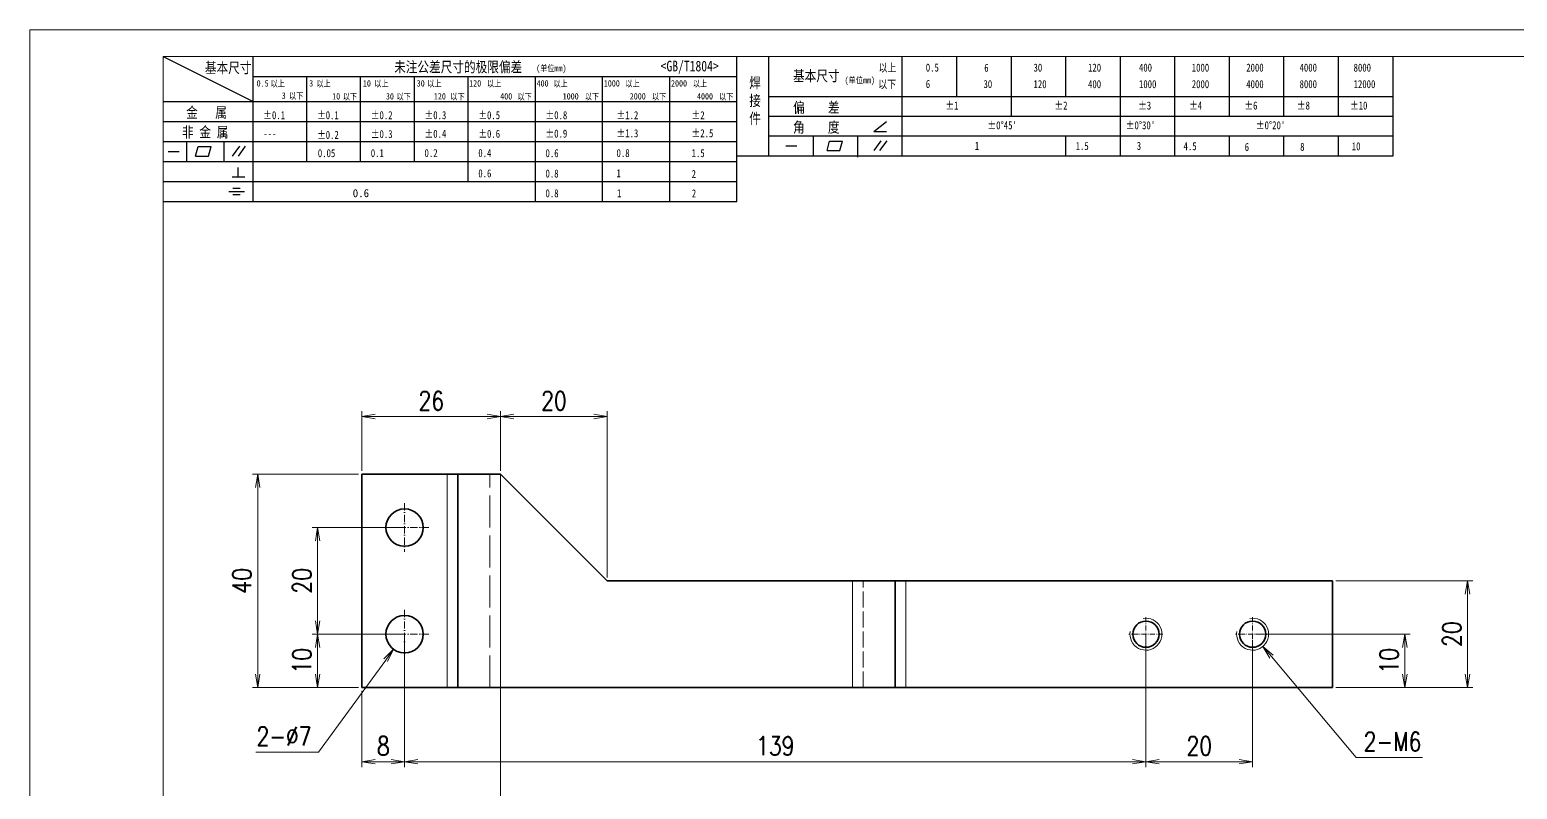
# Model space of a CAD drawing. Header units: millimetres. Extents: x 1333 to 359964, y -52803 to -5704.
# Drawn here: x 176728.8 to 177007.7, y -26247 to -26104.6 of the extents above; entities that cross this region are included whole.
import ezdxf

# ---------------------------------------------------------------- set-up
doc = ezdxf.new("R2010")
doc.units = ezdxf.units.MM
doc.header["$LTSCALE"] = 0.5
for name, pattern in [('AM_ISO02W050x2', [3.75, 3, -0.75]), ('AM_ISO08W050x2', [9, 6, -0.75, 1.5, -0.75]), ('DASHDOT', [18.5, 12, -3, 0.5, -3]), ('DASHED', [15, 12, -3])]:
    doc.linetypes.add(name, pattern=pattern)
for name, color, linetype, lineweight in [('中心线', 2, 'AM_ISO08W050x2', 18), ('图框', 7, 'Continuous', 18), ('标注线', 3, 'Continuous', 18), ('粗实线', 7, 'Continuous', 35), ('细实线', 3, 'Continuous', 18), ('虚线', 1, 'AM_ISO02W050x2', 18)]:
    doc.layers.add(name, color=color, linetype=linetype, lineweight=lineweight)
doc.layers.add('图\\M+19E79\\M+195B6\\M+18E9A', color=7, linetype='Continuous')
doc.layers.add('打印-禁用', color=7, linetype='Continuous', lineweight=15, plot=False)
doc.styles.add('DIM', font='romans.shx', dxfattribs={"width": 0.8, "bigfont": 'bigfont.shx'})
doc.styles.add('国标', font='simfang.ttf', dxfattribs={"width": 0.8})
doc.dimstyles.new('DEH 1-1$0', dxfattribs={"dimtxt": 3.5, "dimasz": 2.5, "dimexe": 1, "dimexo": 0.625, "dimgap": 1.2, "dimtad": 1, "dimzin": 9, "dimdsep": 46, "dimtxsty": 'DIM', "dimblk": 'OPEN', "dimcen": 0, "dimclrd": 8, "dimclre": 8, "dimclrt": 2, "dimazin": 2, "dimtfac": 0.5, "dimtmove": 0, "dimatfit": 3, "dimldrblk": 'OPEN', "dimfxl": 0, "dimtolj": 2, "dimlwd": 18, "dimlwe": 18, "dimarcsym": 0})
doc.dimstyles.new('DEH 1-1$3', dxfattribs={"dimtxt": 3.5, "dimasz": 2.5, "dimexe": 1, "dimexo": 0.625, "dimgap": 1.2, "dimtad": 1, "dimtoh": 1, "dimdsep": 46, "dimtxsty": 'DIM', "dimblk": 'OPEN', "dimcen": 0, "dimclrd": 8, "dimclre": 8, "dimclrt": 2, "dimazin": 2, "dimtfac": 0.5, "dimtofl": 0, "dimtmove": 0, "dimatfit": 3, "dimldrblk": 'OPEN', "dimfxl": 0, "dimtolj": 2, "dimlwd": 18, "dimlwe": 18, "dimarcsym": 0})

# ---------------------------------------------------------------- blocks, each defined once
blk = doc.blocks.new('GZDEH零件A3图框V01版')
at = {"layer": '图\\M+19E79\\M+195B6\\M+18E9A', "color": 9}
for p, q in [((2882.49, -1554.46), (2899.37, -1562.92)), ((2899.37, -1581.67), (2899.37, -1554.46)), ((2990.09, -1581.67), (2990.09, -1554.46)), ((2996.09, -1573.08), (2996.09, -1554.46)), ((3021.09, -1561.98), (3021.09, -1554.46)), ((3031.31, -1561.98), (3031.31, -1554.46)), ((3041.53, -1561.98), (3041.53, -1554.46)), ((3051.75, -1561.98), (3051.75, -1554.46)), ((3061.98, -1561.98), (3061.98, -1554.46)), ((3072.2, -1561.98), (3072.2, -1554.46)), ((3082.42, -1561.98), (3082.42, -1554.46)), ((3092.64, -1561.98), (3092.64, -1554.46)), ((3102.86, -1561.98), (3102.86, -1554.46)), ((3113.09, -1573.08), (3113.09, -1554.46)), ((2899.37, -1558.24), (2990.09, -1558.24)), ((2909.45, -1574.17), (2909.45, -1558.24)), ((2919.53, -1574.17), (2919.53, -1558.24)), ((2929.61, -1574.17), (2929.61, -1558.24)), ((2939.69, -1577.92), (2939.69, -1558.24)), ((2952.29, -1581.67), (2952.29, -1558.24)), ((2964.89, -1581.67), (2964.89, -1558.24)), ((2977.49, -1581.67), (2977.49, -1558.24)), ((2882.49, -1562.92), (2990.09, -1562.92)), ((2996.09, -1561.98), (3113.09, -1561.98)), ((3021.09, -1573.08), (3021.09, -1561.98)), ((3041.53, -1565.68), (3041.53, -1561.98)), ((3061.98, -1573.08), (3061.98, -1561.98)), ((3072.2, -1573.08), (3072.2, -1561.98)), ((3082.42, -1565.68), (3082.42, -1561.98)), ((3092.64, -1565.68), (3092.64, -1561.98)), ((3102.86, -1565.68), (3102.86, -1561.98)), ((2882.49, -1566.67), (2990.09, -1566.67)), ((2996.09, -1565.68), (3113.09, -1565.68)), ((3015.75, -1568.51), (3018.15, -1566.66)), ((2996.09, -1569.38), (3113.09, -1569.38)), ((3004.42, -1573.08), (3004.42, -1569.38)), ((3012.75, -1573.08), (3012.75, -1569.38)), ((3015.75, -1568.51), (3018.15, -1568.51)), ((3051.75, -1573.08), (3051.75, -1569.38)), ((3082.42, -1573.08), (3082.42, -1569.48)), ((3092.64, -1573.08), (3092.64, -1569.38)), ((3102.86, -1573.08), (3102.86, -1569.38)), ((2882.49, -1570.42), (2990.09, -1570.42)), ((2883.43, -1572.27), (2885.49, -1572.27)), ((2886.92, -1574.12), (2886.92, -1570.42)), ((2888.59, -1573.16), (2889.07, -1571.37)), ((2889.07, -1571.37), (2891.48, -1571.37)), ((2891, -1573.16), (2891.48, -1571.37)), ((2893.91, -1574.12), (2893.91, -1570.42)), ((2895.52, -1573.16), (2896.85, -1571.3)), ((2896.6, -1573.16), (2897.94, -1571.3)), ((2999.26, -1571.23), (3001.32, -1571.23)), ((3006.97, -1572.12), (3007.45, -1570.33)), ((3006.97, -1572.12), (3009.39, -1572.12)), ((3007.45, -1570.33), (3009.86, -1570.33)), ((3009.39, -1572.12), (3009.86, -1570.33)), ((3015.81, -1572.12), (3017.15, -1570.26)), ((3016.89, -1572.12), (3018.23, -1570.26)), ((2882.49, -1574.17), (2990.09, -1574.17)), ((2888.59, -1573.16), (2891, -1573.16)), ((2896.58, -1577.05), (2896.58, -1575.28)), ((2990.09, -1573.08), (3113.09, -1573.08)), ((3012.75, -1573.33), (3012.75, -1573.08)), ((2882.49, -1577.92), (2990.09, -1577.92)), ((2895.42, -1577.05), (2897.81, -1577.05)), ((2894.79, -1579.77), (2897.77, -1579.77)), ((2895.57, -1579.17), (2896.92, -1579.17)), ((2895.57, -1580.37), (2896.93, -1580.37)), ((2882.49, -1581.67), (2990.09, -1581.67))]:
    blk.add_line(p, q, dxfattribs=at)
at = {"layer": '图框', "linetype": 'Continuous'}
for p, q in [((2882.49, -1554.46), (2882.49, -1832.96)), ((3272.49, -1554.46), (2882.49, -1554.46))]:
    blk.add_line(p, q, dxfattribs=at)
at = {"layer": '打印-禁用', "linetype": 'Continuous'}
for p, q in [((2857.49, -1549.46), (2857.49, -1846.46)), ((3277.49, -1549.46), (2857.49, -1549.46))]:
    blk.add_line(p, q, dxfattribs=at)
at = {"layer": '图\\M+19E79\\M+195B6\\M+18E9A', "color": 9, "style": '国标', "width": 0.8}
for s, height, p in [('基本尺寸', 2, (2890.33, -1557.58)), ('未注公差尺寸的极限偏差', 2, (2925.81, -1557.44)), ('<GB/T1804>', 2, (2975.78, -1557.27)), ('以上', 1.5, (3016.64, -1557.33)), ('0.5', 1.5, (3025.49, -1557.3)), ('6', 1.5, (3036.45, -1557.34)), ('30', 1.5, (3045.69, -1557.31)), ('120', 1.5, (3055.91, -1557.31)), ('400', 1.5, (3065.46, -1557.31)), ('1000', 1.5, (3075.36, -1557.31)), ('2000', 1.5, (3085.57, -1557.31)), ('4000', 1.5, (3095.57, -1557.31)), ('8000', 1.5, (3105.7, -1557.31)), ('30', 1.2, (2930.04, -1560.11)), ('基本尺寸', 2, (3000.6, -1559.1)), ('以下', 1.5, (3016.58, -1560.43)), ('6', 1.5, (3025.49, -1560.38)), ('30', 1.5, (3036.31, -1560.39)), ('120', 1.5, (3045.69, -1560.41)), ('400', 1.5, (3055.91, -1560.41)), ('1000', 1.5, (3065.46, -1560.41)), ('2000', 1.5, (3075.36, -1560.41)), ('4000', 1.5, (3085.57, -1560.41)), ('8000', 1.5, (3095.57, -1560.41)), ('12000', 1.5, (3105.7, -1560.41)), ('金   属', 2, (2886.82, -1565.98)), ('±0.1', 1.5, (2901.27, -1566.23)), ('±0.1', 1.5, (2911.35, -1566.23)), ('±0.2', 1.5, (2921.43, -1566.23)), ('±0.3', 1.5, (2931.51, -1566.23)), ('±0.5', 1.5, (2941.59, -1566.23)), ('±0.8', 1.5, (2954.19, -1566.23)), ('±1.2', 1.5, (2967.51, -1566.23)), ('±2', 1.5, (2981.58, -1566.23)), ('偏    差', 2, (3000.6, -1565.04)), ('±1', 1.5, (3029.16, -1564.42)), ('±2', 1.5, (3049.61, -1564.42)), ('±3', 1.5, (3065.3, -1564.42)), ('±4', 1.5, (3074.85, -1564.42)), ('±6', 1.5, (3085.22, -1564.42)), ('±8', 1.5, (3095.06, -1564.42)), ('±10', 1.5, (3105.02, -1564.42)), ('非 金 属', 2, (2886.02, -1569.65)), ('角    度', 2, (3000.6, -1568.74)), ("±0%%D45'", 1.5, (3037.06, -1568.12)), ("±0%%D30'", 1.5, (3062.98, -1568.12)), ("±0%%D20'", 1.5, (3087.38, -1568.12)), ('---', 1.5, (2901.27, -1569.65)), ('±0.2', 1.5, (2911.35, -1569.92)), ('±0.3', 1.5, (2921.43, -1569.77)), ('±0.4', 1.5, (2931.51, -1569.71)), ('±0.6', 1.5, (2941.59, -1569.71)), ('±0.9', 1.5, (2954.19, -1569.68)), ('±1.3', 1.5, (2967.51, -1569.62)), ('±2.5', 1.5, (2981.58, -1569.61)), ('0.1', 1.5, (2921.43, -1573.34)), ('0.2', 1.5, (2931.51, -1573.33)), ('0.4', 1.5, (2941.59, -1573.33)), ('0.6', 1.5, (2954.19, -1573.35)), ('0.8', 1.5, (2967.51, -1573.33)), ('1.5', 1.5, (2981.58, -1573.34)), ('1', 1.5, (3034.69, -1571.98)), ('1.5', 1.5, (3053.59, -1572.01)), ('3', 1.5, (3065.05, -1571.98)), ('4.5', 1.5, (3073.82, -1572.05)), ('6', 1.5, (3085.28, -1572.19)), ('8', 1.5, (3095.68, -1572.15)), ('10', 1.5, (3105.36, -1572.06)), ('0.6', 1.5, (2941.59, -1577.14)), ('0.8', 1.5, (2954.19, -1577.17)), ('1', 1.5, (2967.51, -1577.12)), ('2', 1.5, (2981.58, -1577.26)), ('0.8', 1.5, (2954.19, -1580.87)), ('1', 1.5, (2967.59, -1580.86)), ('2', 1.5, (2981.62, -1580.89))]:
    blk.add_text(s, height=height, dxfattribs=at).set_placement(p)
at = {"layer": '图\\M+19E79\\M+195B6\\M+18E9A', "color": 9, "lineweight": 15, "style": '国标', "width": 0.8}
for s, p in [('(单位mm)', (2952.44, -1557.27)), ('0.5', (2900.03, -1560.11)), ('以上', (2902.64, -1560.16)), ('3', (2909.88, -1560.11)), ('以上', (2911.25, -1560.16)), ('10', (2919.96, -1560.11)), ('以上', (2922.09, -1560.16)), ('以上', (2932.02, -1560.16)), ('120', (2939.88, -1560.11)), ('以上', (2943.21, -1560.16)), ('400', (2952.52, -1560.11)), ('以上', (2955.68, -1560.16)), ('1000', (2965.12, -1560.11)), ('以上', (2969.16, -1560.16)), ('2000', (2977.72, -1560.11)), ('以上', (2981.8, -1560.16)), ('(单位mm)', (3010.27, -1559.51)), ('3', (2904.73, -1562.41)), ('以下', (2906.1, -1562.46)), ('10', (2914.19, -1562.54)), ('以下', (2916.18, -1562.59)), ('30', (2924.27, -1562.54)), ('以下', (2926.26, -1562.59)), ('120', (2933.26, -1562.54)), ('以下', (2936.34, -1562.59)), ('400', (2945.7, -1562.54)), ('以下', (2948.94, -1562.59)), ('1000', (2957.41, -1562.54)), ('以下', (2961.54, -1562.59)), ('2000', (2969.99, -1562.54)), ('以下', (2974.14, -1562.59)), ('4000', (2982.59, -1562.54)), ('以下', (2986.74, -1562.59))]:
    blk.add_text(s, height=1.2, dxfattribs=at).set_placement(p)
at = {"layer": '图\\M+19E79\\M+195B6\\M+18E9A', "color": 9, "lineweight": 13, "style": '国标'}
blk.add_text('0.6', height=1.5, dxfattribs=at).set_placement((2918.05, -1580.85))
at = {"layer": '图\\M+19E79\\M+195B6\\M+18E9A', "color": 9, "style": '国标'}
for s, insert, char_height, width, attachment_point in [('焊\\P接\\P件', (2992.39, -1558.41), 2, 3.1877, 1), ('0.05', (2911.51, -1573.37), 1.5, 5.1982, 7)]:
    blk.add_mtext(s, dxfattribs=dict(at, insert=insert, char_height=char_height, width=width, attachment_point=attachment_point))
blk = doc.blocks.new('DEH A3')
at = {"layer": '图框'}
blk.add_blockref('GZDEH零件A3图框V01版', (-2857.49, 1846.46), dxfattribs=at)
blk = doc.blocks.new('_Open')
at = {"color": 0, "linetype": 'ByBlock', "lineweight": -2}
for p, q in [((-1, 0.17), (0, 0)), ((-1, -0.17), (0, 0)), ((0, 0), (-1, 0))]:
    blk.add_line(p, q, dxfattribs=at)
blk = doc.blocks.new('*D245')
at = {"layer": 'Defpoints', "color": 0, "transparency": 16777216}
for p in [(176799.1, -26197.89), (176782.8, -26217.89), (176799.1, -26217.89)]:
    blk.add_point(p, dxfattribs=at)
at = {"layer": '标注线', "color": 8, "lineweight": 18, "transparency": 16777216}
for p, q in [((176798.48, -26197.89), (176781.8, -26197.89)), ((176782.8, -26200.39), (176782.8, -26215.39)), ((176798.48, -26217.89), (176781.8, -26217.89))]:
    blk.add_line(p, q, dxfattribs=at)
at = {"layer": '标注线', "color": 8, "lineweight": 18, "transparency": 16777216, "xscale": 2.5, "yscale": 2.5, "zscale": 2.5}
for p, rotation in [((176782.8, -26197.89), 90), ((176782.8, -26217.89), 270)]:
    blk.add_blockref('_Open', p, dxfattribs=dict(at, rotation=rotation))
at = {"layer": '标注线', "color": 2, "transparency": 16777216, "insert": (176779.85, -26207.89), "char_height": 3.5, "attachment_point": 5, "rotation": 90, "style": 'DIM'}
blk.add_mtext('\\A2;20', dxfattribs=at)
blk = doc.blocks.new('*D246')
at = {"layer": 'Defpoints', "color": 0, "transparency": 16777216}
for p in [(176798.48, -26217.89), (176782.8, -26227.89), (176791.1, -26227.89)]:
    blk.add_point(p, dxfattribs=at)
at = {"layer": '标注线', "color": 8, "lineweight": 18, "transparency": 16777216}
for p, q in [((176797.85, -26217.89), (176781.8, -26217.89)), ((176782.8, -26220.39), (176782.8, -26225.39)), ((176790.48, -26227.89), (176781.8, -26227.89))]:
    blk.add_line(p, q, dxfattribs=at)
at = {"layer": '标注线', "color": 8, "lineweight": 18, "transparency": 16777216, "xscale": 2.5, "yscale": 2.5, "zscale": 2.5}
for p, rotation in [((176782.8, -26217.89), 90), ((176782.8, -26227.89), 270)]:
    blk.add_blockref('_Open', p, dxfattribs=dict(at, rotation=rotation))
at = {"layer": '标注线', "color": 2, "transparency": 16777216, "insert": (176779.85, -26222.89), "char_height": 3.5, "attachment_point": 5, "rotation": 90, "style": 'DIM'}
blk.add_mtext('\\A2;10', dxfattribs=at)
blk = doc.blocks.new('*D247')
at = {"layer": 'Defpoints', "color": 0, "transparency": 16777216}
for p in [(176791.1, -26187.89), (176771.56, -26227.89), (176791.1, -26227.89)]:
    blk.add_point(p, dxfattribs=at)
at = {"layer": '标注线', "color": 8, "lineweight": 18, "transparency": 16777216}
for p, q in [((176790.48, -26187.89), (176770.56, -26187.89)), ((176771.56, -26190.39), (176771.56, -26225.39)), ((176790.48, -26227.89), (176770.56, -26227.89))]:
    blk.add_line(p, q, dxfattribs=at)
at = {"layer": '标注线', "color": 8, "lineweight": 18, "transparency": 16777216, "xscale": 2.5, "yscale": 2.5, "zscale": 2.5}
for p, rotation in [((176771.56, -26187.89), 90), ((176771.56, -26227.89), 270)]:
    blk.add_blockref('_Open', p, dxfattribs=dict(at, rotation=rotation))
at = {"layer": '标注线', "color": 2, "transparency": 16777216, "insert": (176768.61, -26207.89), "char_height": 3.5, "attachment_point": 5, "rotation": 90, "style": 'DIM'}
blk.add_mtext('\\A2;40', dxfattribs=at)
blk = doc.blocks.new('*D248')
at = {"layer": 'Defpoints', "color": 0, "transparency": 16777216}
for p in [(176799.1, -26217.89), (176791.1, -26227.89), (176791.1, -26241.8)]:
    blk.add_point(p, dxfattribs=at)
at = {"layer": '标注线', "color": 8, "lineweight": 18, "transparency": 16777216}
for p, q in [((176799.1, -26218.52), (176799.1, -26242.8)), ((176791.1, -26228.52), (176791.1, -26242.8)), ((176796.6, -26241.8), (176793.6, -26241.8))]:
    blk.add_line(p, q, dxfattribs=at)
at = {"layer": '标注线', "color": 8, "lineweight": 18, "transparency": 16777216, "xscale": 2.5, "yscale": 2.5, "zscale": 2.5, "rotation": 180}
blk.add_blockref('_Open', (176791.1, -26241.8), dxfattribs=at)
at = {"layer": '标注线', "color": 8, "lineweight": 18, "transparency": 16777216, "xscale": 2.5, "yscale": 2.5, "zscale": 2.5}
blk.add_blockref('_Open', (176799.1, -26241.8), dxfattribs=at)
at = {"layer": '标注线', "color": 2, "transparency": 16777216, "insert": (176795.1, -26238.85), "char_height": 3.5, "attachment_point": 5, "style": 'DIM'}
blk.add_mtext('\\A2;8', dxfattribs=at)
blk = doc.blocks.new('*D249')
at = {"layer": 'Defpoints', "color": 0, "transparency": 16777216}
for p in [(176799.1, -26217.89), (176938.1, -26217.89), (176799.1, -26241.8)]:
    blk.add_point(p, dxfattribs=at)
at = {"layer": '标注线', "color": 8, "lineweight": 18, "transparency": 16777216}
for p, q in [((176799.1, -26218.52), (176799.1, -26242.8)), ((176938.1, -26218.52), (176938.1, -26242.8)), ((176935.6, -26241.8), (176801.6, -26241.8))]:
    blk.add_line(p, q, dxfattribs=at)
at = {"layer": '标注线', "color": 8, "lineweight": 18, "transparency": 16777216, "xscale": 2.5, "yscale": 2.5, "zscale": 2.5, "rotation": 180}
blk.add_blockref('_Open', (176799.1, -26241.8), dxfattribs=at)
at = {"layer": '标注线', "color": 8, "lineweight": 18, "transparency": 16777216, "xscale": 2.5, "yscale": 2.5, "zscale": 2.5}
blk.add_blockref('_Open', (176938.1, -26241.8), dxfattribs=at)
at = {"layer": '标注线', "color": 2, "transparency": 16777216, "insert": (176868.6, -26238.85), "char_height": 3.5, "attachment_point": 5, "style": 'DIM'}
blk.add_mtext('\\A2;139', dxfattribs=at)
blk = doc.blocks.new('*D250')
at = {"layer": 'Defpoints', "color": 0, "transparency": 16777216}
for p in [(176938.1, -26218.52), (176958.1, -26218.52), (176958.1, -26241.8)]:
    blk.add_point(p, dxfattribs=at)
at = {"layer": '标注线', "color": 8, "lineweight": 18, "transparency": 16777216}
for p, q in [((176938.1, -26219.14), (176938.1, -26242.8)), ((176958.1, -26219.14), (176958.1, -26242.8)), ((176940.6, -26241.8), (176955.6, -26241.8))]:
    blk.add_line(p, q, dxfattribs=at)
at = {"layer": '标注线', "color": 8, "lineweight": 18, "transparency": 16777216, "xscale": 2.5, "yscale": 2.5, "zscale": 2.5, "rotation": 180}
blk.add_blockref('_Open', (176938.1, -26241.8), dxfattribs=at)
at = {"layer": '标注线', "color": 8, "lineweight": 18, "transparency": 16777216, "xscale": 2.5, "yscale": 2.5, "zscale": 2.5}
blk.add_blockref('_Open', (176958.1, -26241.8), dxfattribs=at)
at = {"layer": '标注线', "color": 2, "transparency": 16777216, "insert": (176948.1, -26238.85), "char_height": 3.5, "attachment_point": 5, "style": 'DIM'}
blk.add_mtext('\\A2;20', dxfattribs=at)
blk = doc.blocks.new('*D251')
at = {"layer": 'Defpoints', "color": 0, "transparency": 16777216}
for p in [(176958.1, -26217.89), (176973.1, -26227.89), (176986.63, -26227.89)]:
    blk.add_point(p, dxfattribs=at)
at = {"layer": '标注线', "color": 8, "lineweight": 18, "transparency": 16777216}
for p, q in [((176958.73, -26217.89), (176987.63, -26217.89)), ((176986.63, -26220.39), (176986.63, -26225.39)), ((176973.73, -26227.89), (176987.63, -26227.89))]:
    blk.add_line(p, q, dxfattribs=at)
at = {"layer": '标注线', "color": 8, "lineweight": 18, "transparency": 16777216, "xscale": 2.5, "yscale": 2.5, "zscale": 2.5}
for p, rotation in [((176986.63, -26217.89), 90), ((176986.63, -26227.89), 270)]:
    blk.add_blockref('_Open', p, dxfattribs=dict(at, rotation=rotation))
at = {"layer": '标注线', "color": 2, "transparency": 16777216, "insert": (176983.68, -26222.89), "char_height": 3.5, "attachment_point": 5, "rotation": 90, "style": 'DIM'}
blk.add_mtext('\\A2;10', dxfattribs=at)
blk = doc.blocks.new('*D252')
at = {"layer": 'Defpoints', "color": 0, "transparency": 16777216}
for p in [(176973.1, -26207.89), (176973.73, -26227.89), (176998.4, -26227.89)]:
    blk.add_point(p, dxfattribs=at)
at = {"layer": '标注线', "color": 8, "lineweight": 18, "transparency": 16777216}
for p, q in [((176973.73, -26207.89), (176999.4, -26207.89)), ((176998.4, -26210.39), (176998.4, -26225.39)), ((176974.35, -26227.89), (176999.4, -26227.89))]:
    blk.add_line(p, q, dxfattribs=at)
at = {"layer": '标注线', "color": 8, "lineweight": 18, "transparency": 16777216, "xscale": 2.5, "yscale": 2.5, "zscale": 2.5}
for p, rotation in [((176998.4, -26207.89), 90), ((176998.4, -26227.89), 270)]:
    blk.add_blockref('_Open', p, dxfattribs=dict(at, rotation=rotation))
at = {"layer": '标注线', "color": 2, "transparency": 16777216, "insert": (176995.45, -26217.89), "char_height": 3.5, "attachment_point": 5, "rotation": 90, "style": 'DIM'}
blk.add_mtext('\\A2;20', dxfattribs=at)
blk = doc.blocks.new('*D253')
at = {"layer": 'Defpoints', "color": 0, "transparency": 16777216}
for p in [(176817.1, -26177.08), (176791.1, -26187.89), (176817.1, -26187.89)]:
    blk.add_point(p, dxfattribs=at)
at = {"layer": '标注线', "color": 8, "lineweight": 18, "transparency": 16777216}
for p, q in [((176791.1, -26187.27), (176791.1, -26176.08)), ((176817.1, -26187.27), (176817.1, -26176.08)), ((176793.6, -26177.08), (176814.6, -26177.08))]:
    blk.add_line(p, q, dxfattribs=at)
at = {"layer": '标注线', "color": 8, "lineweight": 18, "transparency": 16777216, "xscale": 2.5, "yscale": 2.5, "zscale": 2.5, "rotation": 180}
blk.add_blockref('_Open', (176791.1, -26177.08), dxfattribs=at)
at = {"layer": '标注线', "color": 8, "lineweight": 18, "transparency": 16777216, "xscale": 2.5, "yscale": 2.5, "zscale": 2.5}
blk.add_blockref('_Open', (176817.1, -26177.08), dxfattribs=at)
at = {"layer": '标注线', "color": 2, "transparency": 16777216, "insert": (176804.1, -26174.13), "char_height": 3.5, "attachment_point": 5, "style": 'DIM'}
blk.add_mtext('\\A2;26', dxfattribs=at)
blk = doc.blocks.new('*D254')
at = {"layer": 'Defpoints', "color": 0, "transparency": 16777216}
for p in [(176837.1, -26177.08), (176817.1, -26187.89), (176837.1, -26207.89)]:
    blk.add_point(p, dxfattribs=at)
at = {"layer": '标注线', "color": 8, "lineweight": 18, "transparency": 16777216}
for p, q in [((176817.1, -26187.27), (176817.1, -26176.08)), ((176837.1, -26207.27), (176837.1, -26176.08)), ((176819.6, -26177.08), (176834.6, -26177.08))]:
    blk.add_line(p, q, dxfattribs=at)
at = {"layer": '标注线', "color": 8, "lineweight": 18, "transparency": 16777216, "xscale": 2.5, "yscale": 2.5, "zscale": 2.5, "rotation": 180}
blk.add_blockref('_Open', (176817.1, -26177.08), dxfattribs=at)
at = {"layer": '标注线', "color": 8, "lineweight": 18, "transparency": 16777216, "xscale": 2.5, "yscale": 2.5, "zscale": 2.5}
blk.add_blockref('_Open', (176837.1, -26177.08), dxfattribs=at)
at = {"layer": '标注线', "color": 2, "transparency": 16777216, "insert": (176827.1, -26174.13), "char_height": 3.5, "attachment_point": 5, "style": 'DIM'}
blk.add_mtext('\\A2;20', dxfattribs=at)
blk = doc.blocks.new('*D255')
at = {"layer": 'Defpoints', "color": 0, "transparency": 16777216}
for p in [(176956.17, -26215.6), (176960.03, -26220.19)]:
    blk.add_point(p, dxfattribs=at)
at = {"layer": '标注线', "color": 8, "lineweight": 18, "transparency": 16777216}
for p, q in [((176977.53, -26240.99), (176961.64, -26222.1)), ((176989.93, -26240.99), (176977.53, -26240.99))]:
    blk.add_line(p, q, dxfattribs=at)
at = {"layer": '标注线', "color": 8, "lineweight": 18, "transparency": 16777216, "xscale": 2.5, "yscale": 2.5, "zscale": 2.5, "rotation": 130.0747894876789}
blk.add_blockref('_Open', (176960.03, -26220.19), dxfattribs=at)
at = {"layer": '标注线', "color": 2, "transparency": 16777216, "insert": (176984.33, -26238.04), "char_height": 3.5, "attachment_point": 5, "style": 'DIM'}
blk.add_mtext('\\A2;2-M6', dxfattribs=at)
blk = doc.blocks.new('*D256')
at = {"layer": 'Defpoints', "color": 0, "transparency": 16777216}
for p in [(176801.16, -26215.07), (176797.04, -26220.72)]:
    blk.add_point(p, dxfattribs=at)
at = {"layer": '标注线', "color": 8, "lineweight": 18, "transparency": 16777216}
for p, q in [((176782.96, -26239.99), (176795.56, -26222.74)), ((176771.23, -26239.99), (176782.96, -26239.99))]:
    blk.add_line(p, q, dxfattribs=at)
at = {"layer": '标注线', "color": 8, "lineweight": 18, "transparency": 16777216, "xscale": 2.5, "yscale": 2.5, "zscale": 2.5, "rotation": 53.85498710595255}
blk.add_blockref('_Open', (176797.04, -26220.72), dxfattribs=at)
at = {"layer": '标注线', "color": 2, "transparency": 16777216, "insert": (176776.49, -26237.04), "char_height": 3.5, "attachment_point": 5, "style": 'DIM'}
blk.add_mtext('\\A2;2-%%c7', dxfattribs=at)

msp = doc.modelspace()

# ---------------------------------------------------------------- linework, layer by layer
at = {"color": 7, "lineweight": 13}
for p, q in [((176807.1, -26227.894), (176807.1, -26187.894)), ((176817.1, -26187.894), (176817.1, -26227.894))]:
    msp.add_line(p, q, dxfattribs=at)
at = {"color": 7, "lineweight": 13, "ltscale": 0.5}
for p, q in [((176883.1, -26227.894), (176883.1, -26207.894)), ((176893.1, -26227.894), (176893.1, -26207.894))]:
    msp.add_line(p, q, dxfattribs=at)
at = {"layer": '中心线', "linetype": 'DASHDOT', "lineweight": 13, "ltscale": 0.227499}
for p, q in [((176799.1, -26193.345), (176799.1, -26202.444)), ((176803.65, -26197.894), (176794.55, -26197.894)), ((176799.1, -26213.345), (176799.1, -26222.444)), ((176803.65, -26217.894), (176794.55, -26217.894))]:
    msp.add_line(p, q, dxfattribs=at)
at = {"layer": '中心线', "linetype": 'DASHDOT', "lineweight": 13, "ltscale": 0.159802}
for p, q in [((176938.1, -26214.698), (176938.1, -26221.091)), ((176958.1, -26214.698), (176958.1, -26221.091)), ((176941.296, -26217.894), (176934.904, -26217.894)), ((176961.296, -26217.894), (176954.904, -26217.894))]:
    msp.add_line(p, q, dxfattribs=at)
at = {"layer": '标注线'}
msp.add_line((176817.1, -26227.894), (176817.1, -26326.67), dxfattribs=at)
at = {"layer": '粗实线', "lineweight": 35, "ltscale": 0.4}
for p, q in [((176807.1, -26187.894), (176791.1, -26187.894)), ((176807.1, -26227.894), (176791.1, -26227.894))]:
    msp.add_line(p, q, dxfattribs=at)
at = {"layer": '粗实线', "lineweight": 35}
for p, q in [((176791.1, -26227.894), (176791.1, -26187.894)), ((176809.1, -26227.894), (176809.1, -26187.894)), ((176837.1, -26207.894), (176817.1, -26187.894)), ((176837.1, -26207.894), (176883.1, -26207.894)), ((176973.1, -26207.894), (176893.1, -26207.894)), ((176883.1, -26227.894), (176817.1, -26227.894)), ((176973.1, -26227.894), (176893.1, -26227.894))]:
    msp.add_line(p, q, dxfattribs=at)
at = {"layer": '粗实线', "lineweight": 35, "ltscale": 0.05}
for p, q in [((176809.1, -26187.894), (176807.1, -26187.894)), ((176891.1, -26207.894), (176893.1, -26207.894)), ((176809.1, -26227.894), (176807.1, -26227.894)), ((176893.1, -26227.894), (176891.1, -26227.894))]:
    msp.add_line(p, q, dxfattribs=at)
at = {"layer": '粗实线', "lineweight": 35, "ltscale": 0.2}
for p, q in [((176817.1, -26187.894), (176809.1, -26187.894)), ((176883.1, -26207.894), (176891.1, -26207.894)), ((176817.1, -26227.894), (176809.1, -26227.894)), ((176891.1, -26227.894), (176883.1, -26227.894))]:
    msp.add_line(p, q, dxfattribs=at)
at = {"layer": '粗实线', "lineweight": 35, "ltscale": 0.5}
for p, q in [((176891.1, -26227.894), (176891.1, -26207.894)), ((176973.1, -26227.894), (176973.1, -26207.894))]:
    msp.add_line(p, q, dxfattribs=at)
at = {"layer": '粗实线', "lineweight": 35}
for centre, radius in [((176799.1, -26197.894), 3.5), ((176799.1, -26217.894), 3.5), ((176938.1, -26217.894), 2.458), ((176958.1, -26217.894), 2.458)]:
    msp.add_circle(centre, radius, dxfattribs=at)
at = {"layer": '细实线', "lineweight": 13}
for centre in [(176938.1, -26217.894), (176958.1, -26217.894)]:
    msp.add_arc(centre, 3, 169.99999, 100.00001, dxfattribs=at)
at = {"layer": '虚线', "linetype": 'DASHED', "lineweight": 13}
for p, q in [((176807.1, -26227.894), (176807.1, -26187.894)), ((176815.1, -26227.894), (176815.1, -26187.894)), ((176817.1, -26187.894), (176817.1, -26227.894))]:
    msp.add_line(p, q, dxfattribs=at)
at = {"layer": '虚线', "linetype": 'DASHED', "lineweight": 13, "ltscale": 0.5}
for p, q in [((176883.1, -26227.894), (176883.1, -26207.894)), ((176885.1, -26227.894), (176885.1, -26207.894)), ((176893.1, -26207.894), (176893.1, -26227.894))]:
    msp.add_line(p, q, dxfattribs=at)

# ---------------------------------------------------------------- block references
at = {"layer": '图框'}
msp.add_blockref('DEH A3', (176728.823, -26401.55), dxfattribs=at)

# ---------------------------------------------------------------- dimensions: what is measured, and where the dimension line sits
at = {"layer": '标注线'}
for base, p1, p2, picture, middle in [((176817.1, -26177.076), (176791.1, -26187.894), (176817.1, -26187.894), '*D253', (176804.1, -26174.126)), ((176837.1, -26177.076), (176817.1, -26187.894), (176837.1, -26207.894), '*D254', (176827.1, -26174.126)), ((176791.1, -26241.805), (176799.1, -26217.894), (176791.1, -26227.894), '*D248', (176795.1, -26238.855)), ((176799.1, -26241.805), (176938.1, -26217.894), (176799.1, -26217.894), '*D249', (176868.6, -26238.855)), ((176958.1, -26241.805), (176938.1, -26218.519), (176958.1, -26218.519), '*D250', (176948.1, -26238.855))]:
    dim = msp.add_linear_dim(base=base, p1=p1, p2=p2, dimstyle='DEH 1-1$0', dxfattribs=at)
    dim.commit()
    dim.dimension.update_dxf_attribs({"geometry": picture, "text_midpoint": middle})
for base, p1, p2, picture, middle in [((176771.563, -26227.894), (176791.1, -26187.894), (176791.1, -26227.894), '*D247', (176768.613, -26207.894)), ((176782.802, -26217.894), (176799.1, -26197.894), (176799.1, -26217.894), '*D245', (176779.852, -26207.894)), ((176998.404, -26227.894), (176973.1, -26207.894), (176973.725, -26227.894), '*D252', (176995.454, -26217.894)), ((176782.802, -26227.894), (176798.475, -26217.894), (176791.1, -26227.894), '*D246', (176779.852, -26222.894)), ((176986.627, -26227.894), (176958.1, -26217.894), (176973.1, -26227.894), '*D251', (176983.677, -26222.894))]:
    dim = msp.add_linear_dim(base=base, p1=p1, p2=p2, angle=90, dimstyle='DEH 1-1$0', dxfattribs=at)
    dim.commit()
    dim.dimension.update_dxf_attribs({"geometry": picture, "text_midpoint": middle})
for p1, p2, override, picture, middle in [((176801.165, -26215.068), (176797.036, -26220.721), {"dimpost": '2-%%c<>'}, '*D256', (176776.492, -26239.993)), ((176956.169, -26215.599), (176960.032, -26220.19), {"dimpost": '2-M<>'}, '*D255', (176984.329, -26240.988))]:
    dim = msp.add_diameter_dim_2p(p1=p1, p2=p2, dimstyle='DEH 1-1$3', override=override, dxfattribs=at)
    dim.commit()
    dim.dimension.update_dxf_attribs({"geometry": picture, "text_midpoint": middle, "dimtype": 163})

doc.saveas('drawing.dxf')
